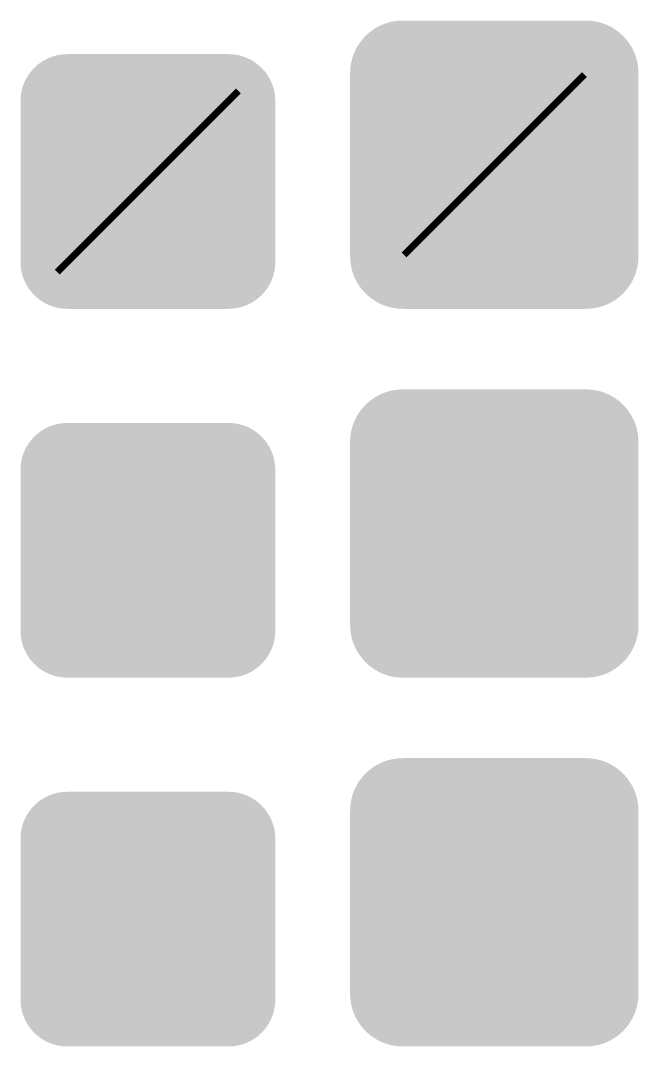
# Model space of a CAD drawing. Header units: millimetres. Extents: x 5277 to 6029, y 2052 to 2709.
# Drawn here: x 5681.91 to 5700.33, y 2645.63 to 2676.23 of the extents above; entities that cross this region are included whole.
import ezdxf

# ---------------------------------------------------------------- set-up
doc = ezdxf.new("R2010")
doc.units = ezdxf.units.MM
doc.layers.add('WasteFacility', color=7, linetype='CONTINUOUS', true_color=0x000000)

# ---------------------------------------------------------------- blocks, each defined once
blk = doc.blocks.new('602020401_ликв_рз')
at = {"layer": 'WasteFacility', "linetype": 'Continuous'}
h = blk.add_hatch(color=256, dxfattribs=at)
edge = h.paths.add_edge_path()
edge.add_spline(control_points=[(-0.095, -0.169), (-0.095, 0.599), (0.531, 1.225), (1.3, 1.225)], knot_values=[-1, -1, -1, -1, 0, 0, 0, 0], degree=3, periodic=0)
edge.add_line((1.3, 1.225), (6.108, 1.225))
edge.add_spline(control_points=[(6.108, 1.225), (6.877, 1.225), (7.503, 0.599), (7.503, -0.169)], knot_values=[-1, -1, -1, -1, 0, 0, 0, 0], degree=3, periodic=0)
edge.add_line((7.503, -0.169), (7.503, -4.978))
edge.add_spline(control_points=[(7.503, -4.978), (7.503, -5.747), (6.877, -6.372), (6.108, -6.372)], knot_values=[-1, -1, -1, -1, 0, 0, 0, 0], degree=3, periodic=0)
edge.add_line((6.108, -6.372), (1.3, -6.372))
edge.add_spline(control_points=[(1.3, -6.372), (0.531, -6.372), (-0.095, -5.747), (-0.095, -4.978)], knot_values=[-1, -1, -1, -1, 0, 0, 0, 0], degree=3, periodic=0)
edge.add_line((-0.095, -4.978), (-0.095, -0.169))
edge = h.paths.add_edge_path(flags=16)
edge.add_spline(control_points=[(0.218, -4.978), (0.218, -5.577), (0.701, -6.059), (1.3, -6.059)], knot_values=[-1, -1, -1, -1, 0, 0, 0, 0], degree=3, periodic=0)
edge.add_line((1.3, -6.059), (6.108, -6.059))
edge.add_spline(control_points=[(6.108, -6.059), (6.707, -6.059), (7.19, -5.577), (7.19, -4.978)], knot_values=[-1, -1, -1, -1, 0, 0, 0, 0], degree=3, periodic=0)
edge.add_line((7.19, -4.978), (7.19, -0.169))
edge.add_spline(control_points=[(7.19, -0.169), (7.19, 0.43), (6.707, 0.912), (6.108, 0.912)], knot_values=[-1, -1, -1, -1, 0, 0, 0, 0], degree=3, periodic=0)
edge.add_line((6.108, 0.912), (1.3, 0.912))
edge.add_spline(control_points=[(1.3, 0.912), (0.701, 0.912), (0.218, 0.43), (0.218, -0.169)], knot_values=[-1, -1, -1, -1, 0, 0, 0, 0], degree=3, periodic=0)
edge.add_line((0.218, -0.169), (0.218, -4.978))
at = {"layer": 'WasteFacility', "linetype": 'Continuous', "true_color": 0xffffff}
h = blk.add_hatch(color=7, dxfattribs=at)
edge = h.paths.add_edge_path()
edge.add_spline(control_points=[(0.218, -4.978), (0.218, -5.577), (0.701, -6.059), (1.3, -6.059)], knot_values=[-1, -1, -1, -1, 0, 0, 0, 0], degree=3, periodic=0)
edge.add_line((1.3, -6.059), (6.108, -6.059))
edge.add_spline(control_points=[(6.108, -6.059), (6.707, -6.059), (7.19, -5.577), (7.19, -4.978)], knot_values=[-1, -1, -1, -1, 0, 0, 0, 0], degree=3, periodic=0)
edge.add_line((7.19, -4.978), (7.19, -0.169))
edge.add_spline(control_points=[(7.19, -0.169), (7.19, 0.43), (6.707, 0.912), (6.108, 0.912)], knot_values=[-1, -1, -1, -1, 0, 0, 0, 0], degree=3, periodic=0)
edge.add_line((6.108, 0.912), (1.3, 0.912))
edge.add_spline(control_points=[(1.3, 0.912), (0.701, 0.912), (0.218, 0.43), (0.218, -0.169)], knot_values=[-1, -1, -1, -1, 0, 0, 0, 0], degree=3, periodic=0)
edge.add_line((0.218, -0.169), (0.218, -4.978))
at = {"layer": 'WasteFacility', "linetype": 'Continuous'}
h = blk.add_hatch(color=256, dxfattribs=at)
edge = h.paths.add_edge_path()
edge.add_line((0.426, -0.513), (0.426, -4.634))
edge.add_spline(control_points=[(0.426, -4.634), (0.426, -5.305), (0.973, -5.852), (1.644, -5.852)], knot_values=[0, 0, 0, 0, 1, 1, 1, 1], degree=3, periodic=0)
edge.add_line((1.644, -5.852), (5.765, -5.852))
edge.add_spline(control_points=[(5.765, -5.852), (6.435, -5.852), (6.983, -5.305), (6.983, -4.634)], knot_values=[0, 0, 0, 0, 1, 1, 1, 1], degree=3, periodic=0)
edge.add_line((6.983, -4.634), (6.983, -0.513))
edge.add_spline(control_points=[(6.983, -0.513), (6.983, 0.158), (6.435, 0.705), (5.765, 0.705)], knot_values=[0, 0, 0, 0, 1, 1, 1, 1], degree=3, periodic=0)
edge.add_line((5.765, 0.705), (1.644, 0.705))
edge.add_spline(control_points=[(1.644, 0.705), (0.973, 0.705), (0.426, 0.158), (0.426, -0.513)], knot_values=[0, 0, 0, 0, 1, 1, 1, 1], degree=3, periodic=0)
edge = h.paths.add_edge_path(flags=16)
edge.add_spline(control_points=[(0.737, -4.634), (0.737, -5.136), (1.142, -5.541), (1.644, -5.541)], knot_values=[-1, -1, -1, -1, 0, 0, 0, 0], degree=3, periodic=0)
edge.add_line((1.644, -5.541), (5.765, -5.541))
edge.add_spline(control_points=[(5.765, -5.541), (6.267, -5.541), (6.671, -5.136), (6.671, -4.634)], knot_values=[-1, -1, -1, -1, 0, 0, 0, 0], degree=3, periodic=0)
edge.add_line((6.671, -4.634), (6.671, -0.513))
edge.add_spline(control_points=[(6.671, -0.513), (6.671, -0.011), (6.267, 0.394), (5.765, 0.394)], knot_values=[-1, -1, -1, -1, 0, 0, 0, 0], degree=3, periodic=0)
edge.add_line((5.765, 0.394), (1.644, 0.394))
edge.add_spline(control_points=[(1.644, 0.394), (1.142, 0.394), (0.737, -0.011), (0.737, -0.513)], knot_values=[-1, -1, -1, -1, 0, 0, 0, 0], degree=3, periodic=0)
edge.add_line((0.737, -0.513), (0.737, -4.634))
h = blk.add_hatch(color=256, dxfattribs=at)
h.paths.add_polyline_path([(3.168, -0.369), (4.205, -0.369), (4.205, -0.531), (5.397, -0.531), (5.397, -1.386), (5.121, -1.386), (5.121, -1.446), (5.121, -4.806), (2.253, -4.806), (2.253, -1.44), (2.253, -1.386), (1.977, -1.386), (1.977, -0.632), (1.977, -0.531), (3.168, -0.531)])
h.paths.add_polyline_path([(2.529, -1.386), (2.529, -1.44), (2.529, -4.53), (4.845, -4.53), (4.845, -1.446), (4.845, -1.386)], flags=16)
h.paths.add_polyline_path([(2.811, -1.534), (3.02, -1.534), (3.02, -4.388), (2.811, -4.388)], flags=0)
h.paths.add_polyline_path([(4.353, -1.534), (4.562, -1.534), (4.562, -4.388), (4.353, -4.388)], flags=0)
h.paths.add_polyline_path([(3.821, -1.534), (4.03, -1.534), (4.03, -4.388), (3.821, -4.388)], flags=0)
h.paths.add_polyline_path([(3.343, -1.534), (3.552, -1.534), (3.552, -4.388), (3.343, -4.388)], flags=0)
h.paths.add_polyline_path([(2.179, -0.726), (2.179, -1.191), (5.195, -1.191), (5.195, -0.726)], flags=16)
at = {"layer": 'WasteFacility', "color": 1, "linetype": 'Continuous', "true_color": 0xff0000, "const_width": 0.2}
blk.add_lwpolyline([(1.002, -5.276), (6.406, 0.129)], dxfattribs=at)
blk = doc.blocks.new('602020401_ликв_фз')
at = {"layer": 'WasteFacility', "linetype": 'Continuous'}
h = blk.add_hatch(color=256, dxfattribs=at)
edge = h.paths.add_edge_path()
edge.add_spline(control_points=[(-0.266, -0.339), (-0.266, 0.523), (0.438, 1.227), (1.3, 1.227)], knot_values=[-1, -1, -1, -1, 0, 0, 0, 0], degree=3, periodic=0)
edge.add_line((1.3, 1.227), (6.769, 1.227))
edge.add_spline(control_points=[(6.769, 1.227), (7.632, 1.227), (8.333, 0.523), (8.333, -0.339)], knot_values=[-1, -1, -1, -1, 0, 0, 0, 0], degree=3, periodic=0)
edge.add_line((8.333, -0.339), (8.333, -5.806))
edge.add_spline(control_points=[(8.333, -5.806), (8.333, -6.669), (7.632, -7.372), (6.769, -7.372)], knot_values=[-1, -1, -1, -1, 0, 0, 0, 0], degree=3, periodic=0)
edge.add_line((6.769, -7.372), (1.3, -7.372))
edge.add_spline(control_points=[(1.3, -7.372), (0.438, -7.372), (-0.266, -6.669), (-0.266, -5.806)], knot_values=[-1, -1, -1, -1, 0, 0, 0, 0], degree=3, periodic=0)
edge.add_line((-0.266, -5.806), (-0.266, -0.339))
edge = h.paths.add_edge_path(flags=16)
edge.add_spline(control_points=[(0.047, -5.806), (0.047, -6.5), (0.606, -7.059), (1.3, -7.059)], knot_values=[-1, -1, -1, -1, 0, 0, 0, 0], degree=3, periodic=0)
edge.add_line((1.3, -7.059), (6.769, -7.059))
edge.add_spline(control_points=[(6.769, -7.059), (7.463, -7.059), (8.022, -6.5), (8.022, -5.806)], knot_values=[-1, -1, -1, -1, 0, 0, 0, 0], degree=3, periodic=0)
edge.add_line((8.022, -5.806), (8.022, -0.339))
edge.add_spline(control_points=[(8.022, -0.339), (8.022, 0.355), (7.463, 0.914), (6.769, 0.914)], knot_values=[-1, -1, -1, -1, 0, 0, 0, 0], degree=3, periodic=0)
edge.add_line((6.769, 0.914), (1.3, 0.914))
edge.add_spline(control_points=[(1.3, 0.914), (0.606, 0.914), (0.047, 0.355), (0.047, -0.339)], knot_values=[-1, -1, -1, -1, 0, 0, 0, 0], degree=3, periodic=0)
edge.add_line((0.047, -0.339), (0.047, -5.806))
at = {"layer": 'WasteFacility', "linetype": 'Continuous', "true_color": 0xffffff}
h = blk.add_hatch(color=7, dxfattribs=at)
edge = h.paths.add_edge_path()
edge.add_spline(control_points=[(0.047, -5.806), (0.047, -6.5), (0.606, -7.059), (1.3, -7.059)], knot_values=[-1, -1, -1, -1, 0, 0, 0, 0], degree=3, periodic=0)
edge.add_line((1.3, -7.059), (6.769, -7.059))
edge.add_spline(control_points=[(6.769, -7.059), (7.463, -7.059), (8.022, -6.5), (8.022, -5.806)], knot_values=[-1, -1, -1, -1, 0, 0, 0, 0], degree=3, periodic=0)
edge.add_line((8.022, -5.806), (8.022, -0.339))
edge.add_spline(control_points=[(8.022, -0.339), (8.022, 0.355), (7.463, 0.914), (6.769, 0.914)], knot_values=[-1, -1, -1, -1, 0, 0, 0, 0], degree=3, periodic=0)
edge.add_line((6.769, 0.914), (1.3, 0.914))
edge.add_spline(control_points=[(1.3, 0.914), (0.606, 0.914), (0.047, 0.355), (0.047, -0.339)], knot_values=[-1, -1, -1, -1, 0, 0, 0, 0], degree=3, periodic=0)
edge.add_line((0.047, -0.339), (0.047, -5.806))
at = {"layer": 'WasteFacility', "linetype": 'Continuous'}
h = blk.add_hatch(color=256, dxfattribs=at)
edge = h.paths.add_edge_path()
edge.add_line((0.252, -0.679), (0.252, -5.464))
edge.add_spline(control_points=[(0.252, -5.464), (0.252, -6.23), (0.877, -6.854), (1.642, -6.854)], knot_values=[0, 0, 0, 0, 1, 1, 1, 1], degree=3, periodic=0)
edge.add_line((1.642, -6.854), (6.427, -6.854))
edge.add_spline(control_points=[(6.427, -6.854), (7.193, -6.854), (7.815, -6.23), (7.815, -5.464)], knot_values=[0, 0, 0, 0, 1, 1, 1, 1], degree=3, periodic=0)
edge.add_line((7.815, -5.464), (7.815, -0.679))
edge.add_spline(control_points=[(7.815, -0.679), (7.815, 0.086), (7.193, 0.709), (6.427, 0.709)], knot_values=[0, 0, 0, 0, 1, 1, 1, 1], degree=3, periodic=0)
edge.add_line((6.427, 0.709), (1.642, 0.709))
edge.add_spline(control_points=[(1.642, 0.709), (0.877, 0.709), (0.252, 0.086), (0.252, -0.679)], knot_values=[0, 0, 0, 0, 1, 1, 1, 1], degree=3, periodic=0)
edge = h.paths.add_edge_path(flags=16)
edge.add_line((0.565, -0.679), (0.565, -5.464))
edge.add_spline(control_points=[(0.565, -5.464), (0.565, -6.06), (1.046, -6.541), (1.642, -6.541)], knot_values=[-1, -1, -1, -1, 0, 0, 0, 0], degree=3, periodic=0)
edge.add_line((1.642, -6.541), (6.427, -6.541))
edge.add_spline(control_points=[(6.427, -6.541), (7.024, -6.541), (7.502, -6.06), (7.502, -5.464)], knot_values=[-1, -1, -1, -1, 0, 0, 0, 0], degree=3, periodic=0)
edge.add_line((7.502, -5.464), (7.502, -0.679))
edge.add_spline(control_points=[(7.502, -0.679), (7.502, -0.083), (7.024, 0.396), (6.427, 0.396)], knot_values=[-1, -1, -1, -1, 0, 0, 0, 0], degree=3, periodic=0)
edge.add_line((6.427, 0.396), (1.642, 0.396))
edge.add_spline(control_points=[(1.642, 0.396), (1.046, 0.396), (0.565, -0.083), (0.565, -0.679)], knot_values=[-1, -1, -1, -1, 0, 0, 0, 0], degree=3, periodic=0)
h = blk.add_hatch(color=256, dxfattribs=at)
edge = h.paths.add_edge_path()
edge.add_line((0.77, -1.021), (0.77, -5.124))
edge.add_spline(control_points=[(0.77, -5.124), (0.77, -5.792), (1.314, -6.336), (1.982, -6.336)], knot_values=[0, 0, 0, 0, 1, 1, 1, 1], degree=3, periodic=0)
edge.add_line((1.982, -6.336), (6.085, -6.336))
edge.add_spline(control_points=[(6.085, -6.336), (6.753, -6.336), (7.297, -5.792), (7.297, -5.124)], knot_values=[0, 0, 0, 0, 1, 1, 1, 1], degree=3, periodic=0)
edge.add_line((7.297, -5.124), (7.297, -1.021))
edge.add_spline(control_points=[(7.297, -1.021), (7.297, -0.353), (6.753, 0.191), (6.085, 0.191)], knot_values=[0, 0, 0, 0, 1, 1, 1, 1], degree=3, periodic=0)
edge.add_line((6.085, 0.191), (1.982, 0.191))
edge.add_spline(control_points=[(1.982, 0.191), (1.314, 0.191), (0.77, -0.353), (0.77, -1.021)], knot_values=[0, 0, 0, 0, 1, 1, 1, 1], degree=3, periodic=0)
edge = h.paths.add_edge_path(flags=16)
edge.add_line((1.081, -1.021), (1.081, -5.124))
edge.add_spline(control_points=[(1.081, -5.124), (1.081, -5.624), (1.482, -6.025), (1.982, -6.025)], knot_values=[-1, -1, -1, -1, 0, 0, 0, 0], degree=3, periodic=0)
edge.add_line((1.982, -6.025), (6.085, -6.025))
edge.add_spline(control_points=[(6.085, -6.025), (6.585, -6.025), (6.986, -5.624), (6.986, -5.124)], knot_values=[-1, -1, -1, -1, 0, 0, 0, 0], degree=3, periodic=0)
edge.add_line((6.986, -5.124), (6.986, -1.021))
edge.add_spline(control_points=[(6.986, -1.021), (6.986, -0.521), (6.585, -0.12), (6.085, -0.12)], knot_values=[-1, -1, -1, -1, 0, 0, 0, 0], degree=3, periodic=0)
edge.add_line((6.085, -0.12), (1.982, -0.12))
edge.add_spline(control_points=[(1.982, -0.12), (1.482, -0.12), (1.081, -0.521), (1.081, -1.021)], knot_values=[-1, -1, -1, -1, 0, 0, 0, 0], degree=3, periodic=0)
h = blk.add_hatch(color=256, dxfattribs=at)
h.paths.add_polyline_path([(3.483, -0.877), (4.519, -0.877), (4.519, -1.039), (5.711, -1.039), (5.711, -1.894), (5.435, -1.894), (5.435, -1.954), (5.435, -5.314), (2.567, -5.314), (2.567, -1.948), (2.567, -1.894), (2.291, -1.894), (2.291, -1.14), (2.291, -1.039), (3.483, -1.039)])
h.paths.add_polyline_path([(2.843, -1.894), (2.843, -1.948), (2.843, -5.038), (5.159, -5.038), (5.159, -1.954), (5.159, -1.894)], flags=16)
h.paths.add_polyline_path([(3.126, -2.042), (3.335, -2.042), (3.335, -4.896), (3.126, -4.896)], flags=0)
h.paths.add_polyline_path([(4.668, -2.042), (4.876, -2.042), (4.876, -4.896), (4.668, -4.896)], flags=0)
h.paths.add_polyline_path([(4.136, -2.042), (4.344, -2.042), (4.344, -4.896), (4.136, -4.896)], flags=0)
h.paths.add_polyline_path([(3.658, -2.042), (3.866, -2.042), (3.866, -4.896), (3.658, -4.896)], flags=0)
h.paths.add_polyline_path([(2.493, -1.234), (2.493, -1.698), (5.509, -1.698), (5.509, -1.234)], flags=16)
at = {"layer": 'WasteFacility', "color": 1, "linetype": 'Continuous', "true_color": 0xff0000, "const_width": 0.2}
blk.add_lwpolyline([(1.344, -5.762), (6.723, -0.383)], dxfattribs=at)
blk = doc.blocks.new('602020402_сущ_рз')
at = {"layer": 'WasteFacility', "linetype": 'Continuous'}
h = blk.add_hatch(color=256, dxfattribs=at)
edge = h.paths.add_edge_path()
edge.add_spline(control_points=[(-0.095, -0.169), (-0.095, 0.599), (0.531, 1.225), (1.3, 1.225)], knot_values=[-1, -1, -1, -1, 0, 0, 0, 0], degree=3, periodic=0)
edge.add_line((1.3, 1.225), (6.108, 1.225))
edge.add_spline(control_points=[(6.108, 1.225), (6.877, 1.225), (7.503, 0.599), (7.503, -0.169)], knot_values=[-1, -1, -1, -1, 0, 0, 0, 0], degree=3, periodic=0)
edge.add_line((7.503, -0.169), (7.503, -4.978))
edge.add_spline(control_points=[(7.503, -4.978), (7.503, -5.747), (6.877, -6.372), (6.108, -6.372)], knot_values=[-1, -1, -1, -1, 0, 0, 0, 0], degree=3, periodic=0)
edge.add_line((6.108, -6.372), (1.3, -6.372))
edge.add_spline(control_points=[(1.3, -6.372), (0.531, -6.372), (-0.095, -5.747), (-0.095, -4.978)], knot_values=[-1, -1, -1, -1, 0, 0, 0, 0], degree=3, periodic=0)
edge.add_line((-0.095, -4.978), (-0.095, -0.169))
edge = h.paths.add_edge_path(flags=16)
edge.add_spline(control_points=[(0.218, -4.978), (0.218, -5.577), (0.701, -6.059), (1.3, -6.059)], knot_values=[-1, -1, -1, -1, 0, 0, 0, 0], degree=3, periodic=0)
edge.add_line((1.3, -6.059), (6.108, -6.059))
edge.add_spline(control_points=[(6.108, -6.059), (6.707, -6.059), (7.19, -5.577), (7.19, -4.978)], knot_values=[-1, -1, -1, -1, 0, 0, 0, 0], degree=3, periodic=0)
edge.add_line((7.19, -4.978), (7.19, -0.169))
edge.add_spline(control_points=[(7.19, -0.169), (7.19, 0.43), (6.707, 0.912), (6.108, 0.912)], knot_values=[-1, -1, -1, -1, 0, 0, 0, 0], degree=3, periodic=0)
edge.add_line((6.108, 0.912), (1.3, 0.912))
edge.add_spline(control_points=[(1.3, 0.912), (0.701, 0.912), (0.218, 0.43), (0.218, -0.169)], knot_values=[-1, -1, -1, -1, 0, 0, 0, 0], degree=3, periodic=0)
edge.add_line((0.218, -0.169), (0.218, -4.978))
at = {"layer": 'WasteFacility', "linetype": 'Continuous', "true_color": 0xffffff}
h = blk.add_hatch(color=7, dxfattribs=at)
edge = h.paths.add_edge_path()
edge.add_spline(control_points=[(0.218, -4.978), (0.218, -5.577), (0.701, -6.059), (1.3, -6.059)], knot_values=[-1, -1, -1, -1, 0, 0, 0, 0], degree=3, periodic=0)
edge.add_line((1.3, -6.059), (6.108, -6.059))
edge.add_spline(control_points=[(6.108, -6.059), (6.707, -6.059), (7.19, -5.577), (7.19, -4.978)], knot_values=[-1, -1, -1, -1, 0, 0, 0, 0], degree=3, periodic=0)
edge.add_line((7.19, -4.978), (7.19, -0.169))
edge.add_spline(control_points=[(7.19, -0.169), (7.19, 0.43), (6.707, 0.912), (6.108, 0.912)], knot_values=[-1, -1, -1, -1, 0, 0, 0, 0], degree=3, periodic=0)
edge.add_line((6.108, 0.912), (1.3, 0.912))
edge.add_spline(control_points=[(1.3, 0.912), (0.701, 0.912), (0.218, 0.43), (0.218, -0.169)], knot_values=[-1, -1, -1, -1, 0, 0, 0, 0], degree=3, periodic=0)
edge.add_line((0.218, -0.169), (0.218, -4.978))
at = {"layer": 'WasteFacility', "linetype": 'Continuous'}
h = blk.add_hatch(color=256, dxfattribs=at)
edge = h.paths.add_edge_path()
edge.add_line((0.426, -0.513), (0.426, -4.634))
edge.add_spline(control_points=[(0.426, -4.634), (0.426, -5.305), (0.973, -5.852), (1.644, -5.852)], knot_values=[0, 0, 0, 0, 1, 1, 1, 1], degree=3, periodic=0)
edge.add_line((1.644, -5.852), (5.765, -5.852))
edge.add_spline(control_points=[(5.765, -5.852), (6.435, -5.852), (6.983, -5.305), (6.983, -4.634)], knot_values=[0, 0, 0, 0, 1, 1, 1, 1], degree=3, periodic=0)
edge.add_line((6.983, -4.634), (6.983, -0.513))
edge.add_spline(control_points=[(6.983, -0.513), (6.983, 0.158), (6.435, 0.705), (5.765, 0.705)], knot_values=[0, 0, 0, 0, 1, 1, 1, 1], degree=3, periodic=0)
edge.add_line((5.765, 0.705), (1.644, 0.705))
edge.add_spline(control_points=[(1.644, 0.705), (0.973, 0.705), (0.426, 0.158), (0.426, -0.513)], knot_values=[0, 0, 0, 0, 1, 1, 1, 1], degree=3, periodic=0)
edge = h.paths.add_edge_path(flags=16)
edge.add_spline(control_points=[(0.737, -4.634), (0.737, -5.136), (1.142, -5.541), (1.644, -5.541)], knot_values=[-1, -1, -1, -1, 0, 0, 0, 0], degree=3, periodic=0)
edge.add_line((1.644, -5.541), (5.765, -5.541))
edge.add_spline(control_points=[(5.765, -5.541), (6.267, -5.541), (6.671, -5.136), (6.671, -4.634)], knot_values=[-1, -1, -1, -1, 0, 0, 0, 0], degree=3, periodic=0)
edge.add_line((6.671, -4.634), (6.671, -0.513))
edge.add_spline(control_points=[(6.671, -0.513), (6.671, -0.011), (6.267, 0.394), (5.765, 0.394)], knot_values=[-1, -1, -1, -1, 0, 0, 0, 0], degree=3, periodic=0)
edge.add_line((5.765, 0.394), (1.644, 0.394))
edge.add_spline(control_points=[(1.644, 0.394), (1.142, 0.394), (0.737, -0.011), (0.737, -0.513)], knot_values=[-1, -1, -1, -1, 0, 0, 0, 0], degree=3, periodic=0)
edge.add_line((0.737, -0.513), (0.737, -4.634))
blk.add_hatch(color=256, dxfattribs=at).paths.add_polyline_path([(4.458, -0.713), (5.459, -0.713), (5.459, -2.427), (5.983, -2.427), (5.983, -4.595), (1.365, -4.595), (1.365, -2.427), (3.397, -2.427), (3.397, -1.402), (4.122, -1.402), (4.122, -2.427), (4.458, -2.427)])
blk = doc.blocks.new('602020402_сущ_фз')
at = {"layer": 'WasteFacility', "linetype": 'Continuous'}
h = blk.add_hatch(color=256, dxfattribs=at)
edge = h.paths.add_edge_path()
edge.add_spline(control_points=[(-0.266, -0.339), (-0.266, 0.523), (0.438, 1.227), (1.3, 1.227)], knot_values=[-1, -1, -1, -1, 0, 0, 0, 0], degree=3, periodic=0)
edge.add_line((1.3, 1.227), (6.769, 1.227))
edge.add_spline(control_points=[(6.769, 1.227), (7.632, 1.227), (8.333, 0.523), (8.333, -0.339)], knot_values=[-1, -1, -1, -1, 0, 0, 0, 0], degree=3, periodic=0)
edge.add_line((8.333, -0.339), (8.333, -5.806))
edge.add_spline(control_points=[(8.333, -5.806), (8.333, -6.669), (7.632, -7.372), (6.769, -7.372)], knot_values=[-1, -1, -1, -1, 0, 0, 0, 0], degree=3, periodic=0)
edge.add_line((6.769, -7.372), (1.3, -7.372))
edge.add_spline(control_points=[(1.3, -7.372), (0.438, -7.372), (-0.266, -6.669), (-0.266, -5.806)], knot_values=[-1, -1, -1, -1, 0, 0, 0, 0], degree=3, periodic=0)
edge.add_line((-0.266, -5.806), (-0.266, -0.339))
edge = h.paths.add_edge_path(flags=16)
edge.add_spline(control_points=[(0.047, -5.806), (0.047, -6.5), (0.606, -7.059), (1.3, -7.059)], knot_values=[-1, -1, -1, -1, 0, 0, 0, 0], degree=3, periodic=0)
edge.add_line((1.3, -7.059), (6.769, -7.059))
edge.add_spline(control_points=[(6.769, -7.059), (7.463, -7.059), (8.022, -6.5), (8.022, -5.806)], knot_values=[-1, -1, -1, -1, 0, 0, 0, 0], degree=3, periodic=0)
edge.add_line((8.022, -5.806), (8.022, -0.339))
edge.add_spline(control_points=[(8.022, -0.339), (8.022, 0.355), (7.463, 0.914), (6.769, 0.914)], knot_values=[-1, -1, -1, -1, 0, 0, 0, 0], degree=3, periodic=0)
edge.add_line((6.769, 0.914), (1.3, 0.914))
edge.add_spline(control_points=[(1.3, 0.914), (0.606, 0.914), (0.047, 0.355), (0.047, -0.339)], knot_values=[-1, -1, -1, -1, 0, 0, 0, 0], degree=3, periodic=0)
edge.add_line((0.047, -0.339), (0.047, -5.806))
at = {"layer": 'WasteFacility', "linetype": 'Continuous', "true_color": 0xffffff}
h = blk.add_hatch(color=7, dxfattribs=at)
edge = h.paths.add_edge_path()
edge.add_spline(control_points=[(0.047, -5.806), (0.047, -6.5), (0.606, -7.059), (1.3, -7.059)], knot_values=[-1, -1, -1, -1, 0, 0, 0, 0], degree=3, periodic=0)
edge.add_line((1.3, -7.059), (6.769, -7.059))
edge.add_spline(control_points=[(6.769, -7.059), (7.463, -7.059), (8.022, -6.5), (8.022, -5.806)], knot_values=[-1, -1, -1, -1, 0, 0, 0, 0], degree=3, periodic=0)
edge.add_line((8.022, -5.806), (8.022, -0.339))
edge.add_spline(control_points=[(8.022, -0.339), (8.022, 0.355), (7.463, 0.914), (6.769, 0.914)], knot_values=[-1, -1, -1, -1, 0, 0, 0, 0], degree=3, periodic=0)
edge.add_line((6.769, 0.914), (1.3, 0.914))
edge.add_spline(control_points=[(1.3, 0.914), (0.606, 0.914), (0.047, 0.355), (0.047, -0.339)], knot_values=[-1, -1, -1, -1, 0, 0, 0, 0], degree=3, periodic=0)
edge.add_line((0.047, -0.339), (0.047, -5.806))
at = {"layer": 'WasteFacility', "linetype": 'Continuous'}
h = blk.add_hatch(color=256, dxfattribs=at)
edge = h.paths.add_edge_path()
edge.add_line((0.252, -0.679), (0.252, -5.464))
edge.add_spline(control_points=[(0.252, -5.464), (0.252, -6.23), (0.877, -6.854), (1.642, -6.854)], knot_values=[0, 0, 0, 0, 1, 1, 1, 1], degree=3, periodic=0)
edge.add_line((1.642, -6.854), (6.427, -6.854))
edge.add_spline(control_points=[(6.427, -6.854), (7.193, -6.854), (7.815, -6.23), (7.815, -5.464)], knot_values=[0, 0, 0, 0, 1, 1, 1, 1], degree=3, periodic=0)
edge.add_line((7.815, -5.464), (7.815, -0.679))
edge.add_spline(control_points=[(7.815, -0.679), (7.815, 0.086), (7.193, 0.709), (6.427, 0.709)], knot_values=[0, 0, 0, 0, 1, 1, 1, 1], degree=3, periodic=0)
edge.add_line((6.427, 0.709), (1.642, 0.709))
edge.add_spline(control_points=[(1.642, 0.709), (0.877, 0.709), (0.252, 0.086), (0.252, -0.679)], knot_values=[0, 0, 0, 0, 1, 1, 1, 1], degree=3, periodic=0)
edge = h.paths.add_edge_path(flags=16)
edge.add_line((0.565, -0.679), (0.565, -5.464))
edge.add_spline(control_points=[(0.565, -5.464), (0.565, -6.06), (1.046, -6.541), (1.642, -6.541)], knot_values=[-1, -1, -1, -1, 0, 0, 0, 0], degree=3, periodic=0)
edge.add_line((1.642, -6.541), (6.427, -6.541))
edge.add_spline(control_points=[(6.427, -6.541), (7.024, -6.541), (7.502, -6.06), (7.502, -5.464)], knot_values=[-1, -1, -1, -1, 0, 0, 0, 0], degree=3, periodic=0)
edge.add_line((7.502, -5.464), (7.502, -0.679))
edge.add_spline(control_points=[(7.502, -0.679), (7.502, -0.083), (7.024, 0.396), (6.427, 0.396)], knot_values=[-1, -1, -1, -1, 0, 0, 0, 0], degree=3, periodic=0)
edge.add_line((6.427, 0.396), (1.642, 0.396))
edge.add_spline(control_points=[(1.642, 0.396), (1.046, 0.396), (0.565, -0.083), (0.565, -0.679)], knot_values=[-1, -1, -1, -1, 0, 0, 0, 0], degree=3, periodic=0)
h = blk.add_hatch(color=256, dxfattribs=at)
edge = h.paths.add_edge_path()
edge.add_line((0.77, -1.021), (0.77, -5.124))
edge.add_spline(control_points=[(0.77, -5.124), (0.77, -5.792), (1.314, -6.336), (1.982, -6.336)], knot_values=[0, 0, 0, 0, 1, 1, 1, 1], degree=3, periodic=0)
edge.add_line((1.982, -6.336), (6.085, -6.336))
edge.add_spline(control_points=[(6.085, -6.336), (6.753, -6.336), (7.297, -5.792), (7.297, -5.124)], knot_values=[0, 0, 0, 0, 1, 1, 1, 1], degree=3, periodic=0)
edge.add_line((7.297, -5.124), (7.297, -1.021))
edge.add_spline(control_points=[(7.297, -1.021), (7.297, -0.353), (6.753, 0.191), (6.085, 0.191)], knot_values=[0, 0, 0, 0, 1, 1, 1, 1], degree=3, periodic=0)
edge.add_line((6.085, 0.191), (1.982, 0.191))
edge.add_spline(control_points=[(1.982, 0.191), (1.314, 0.191), (0.77, -0.353), (0.77, -1.021)], knot_values=[0, 0, 0, 0, 1, 1, 1, 1], degree=3, periodic=0)
edge = h.paths.add_edge_path(flags=16)
edge.add_line((1.081, -1.021), (1.081, -5.124))
edge.add_spline(control_points=[(1.081, -5.124), (1.081, -5.624), (1.482, -6.025), (1.982, -6.025)], knot_values=[-1, -1, -1, -1, 0, 0, 0, 0], degree=3, periodic=0)
edge.add_line((1.982, -6.025), (6.085, -6.025))
edge.add_spline(control_points=[(6.085, -6.025), (6.585, -6.025), (6.986, -5.624), (6.986, -5.124)], knot_values=[-1, -1, -1, -1, 0, 0, 0, 0], degree=3, periodic=0)
edge.add_line((6.986, -5.124), (6.986, -1.021))
edge.add_spline(control_points=[(6.986, -1.021), (6.986, -0.521), (6.585, -0.12), (6.085, -0.12)], knot_values=[-1, -1, -1, -1, 0, 0, 0, 0], degree=3, periodic=0)
edge.add_line((6.085, -0.12), (1.982, -0.12))
edge.add_spline(control_points=[(1.982, -0.12), (1.482, -0.12), (1.081, -0.521), (1.081, -1.021)], knot_values=[-1, -1, -1, -1, 0, 0, 0, 0], degree=3, periodic=0)
blk.add_hatch(color=256, dxfattribs=at).paths.add_polyline_path([(4.772, -1.221), (5.774, -1.221), (5.774, -2.935), (6.298, -2.935), (6.298, -5.103), (1.68, -5.103), (1.68, -2.935), (3.712, -2.935), (3.712, -1.91), (4.436, -1.91), (4.436, -2.935), (4.772, -2.935)])
blk = doc.blocks.new('602020402_план_рз')
at = {"layer": 'WasteFacility', "linetype": 'Continuous'}
h = blk.add_hatch(color=256, dxfattribs=at)
edge = h.paths.add_edge_path()
edge.add_spline(control_points=[(-0.095, -0.169), (-0.095, 0.599), (0.531, 1.225), (1.3, 1.225)], knot_values=[-1, -1, -1, -1, 0, 0, 0, 0], degree=3, periodic=0)
edge.add_line((1.3, 1.225), (6.108, 1.225))
edge.add_spline(control_points=[(6.108, 1.225), (6.877, 1.225), (7.503, 0.599), (7.503, -0.169)], knot_values=[-1, -1, -1, -1, 0, 0, 0, 0], degree=3, periodic=0)
edge.add_line((7.503, -0.169), (7.503, -4.978))
edge.add_spline(control_points=[(7.503, -4.978), (7.503, -5.747), (6.877, -6.372), (6.108, -6.372)], knot_values=[-1, -1, -1, -1, 0, 0, 0, 0], degree=3, periodic=0)
edge.add_line((6.108, -6.372), (1.3, -6.372))
edge.add_spline(control_points=[(1.3, -6.372), (0.531, -6.372), (-0.095, -5.747), (-0.095, -4.978)], knot_values=[-1, -1, -1, -1, 0, 0, 0, 0], degree=3, periodic=0)
edge.add_line((-0.095, -4.978), (-0.095, -0.169))
edge = h.paths.add_edge_path(flags=16)
edge.add_spline(control_points=[(0.218, -4.978), (0.218, -5.577), (0.701, -6.059), (1.3, -6.059)], knot_values=[-1, -1, -1, -1, 0, 0, 0, 0], degree=3, periodic=0)
edge.add_line((1.3, -6.059), (6.108, -6.059))
edge.add_spline(control_points=[(6.108, -6.059), (6.707, -6.059), (7.19, -5.577), (7.19, -4.978)], knot_values=[-1, -1, -1, -1, 0, 0, 0, 0], degree=3, periodic=0)
edge.add_line((7.19, -4.978), (7.19, -0.169))
edge.add_spline(control_points=[(7.19, -0.169), (7.19, 0.43), (6.707, 0.912), (6.108, 0.912)], knot_values=[-1, -1, -1, -1, 0, 0, 0, 0], degree=3, periodic=0)
edge.add_line((6.108, 0.912), (1.3, 0.912))
edge.add_spline(control_points=[(1.3, 0.912), (0.701, 0.912), (0.218, 0.43), (0.218, -0.169)], knot_values=[-1, -1, -1, -1, 0, 0, 0, 0], degree=3, periodic=0)
edge.add_line((0.218, -0.169), (0.218, -4.978))
at = {"layer": 'WasteFacility', "linetype": 'Continuous', "true_color": 0xff0000}
h = blk.add_hatch(color=1, dxfattribs=at)
edge = h.paths.add_edge_path()
edge.add_spline(control_points=[(0.218, -4.978), (0.218, -5.577), (0.701, -6.059), (1.3, -6.059)], knot_values=[-1, -1, -1, -1, 0, 0, 0, 0], degree=3, periodic=0)
edge.add_line((1.3, -6.059), (6.108, -6.059))
edge.add_spline(control_points=[(6.108, -6.059), (6.707, -6.059), (7.19, -5.577), (7.19, -4.978)], knot_values=[-1, -1, -1, -1, 0, 0, 0, 0], degree=3, periodic=0)
edge.add_line((7.19, -4.978), (7.19, -0.169))
edge.add_spline(control_points=[(7.19, -0.169), (7.19, 0.43), (6.707, 0.912), (6.108, 0.912)], knot_values=[-1, -1, -1, -1, 0, 0, 0, 0], degree=3, periodic=0)
edge.add_line((6.108, 0.912), (1.3, 0.912))
edge.add_spline(control_points=[(1.3, 0.912), (0.701, 0.912), (0.218, 0.43), (0.218, -0.169)], knot_values=[-1, -1, -1, -1, 0, 0, 0, 0], degree=3, periodic=0)
edge.add_line((0.218, -0.169), (0.218, -4.978))
at = {"layer": 'WasteFacility', "linetype": 'Continuous'}
h = blk.add_hatch(color=256, dxfattribs=at)
edge = h.paths.add_edge_path()
edge.add_line((0.426, -0.513), (0.426, -4.634))
edge.add_spline(control_points=[(0.426, -4.634), (0.426, -5.305), (0.973, -5.852), (1.644, -5.852)], knot_values=[0, 0, 0, 0, 1, 1, 1, 1], degree=3, periodic=0)
edge.add_line((1.644, -5.852), (5.765, -5.852))
edge.add_spline(control_points=[(5.765, -5.852), (6.435, -5.852), (6.983, -5.305), (6.983, -4.634)], knot_values=[0, 0, 0, 0, 1, 1, 1, 1], degree=3, periodic=0)
edge.add_line((6.983, -4.634), (6.983, -0.513))
edge.add_spline(control_points=[(6.983, -0.513), (6.983, 0.158), (6.435, 0.705), (5.765, 0.705)], knot_values=[0, 0, 0, 0, 1, 1, 1, 1], degree=3, periodic=0)
edge.add_line((5.765, 0.705), (1.644, 0.705))
edge.add_spline(control_points=[(1.644, 0.705), (0.973, 0.705), (0.426, 0.158), (0.426, -0.513)], knot_values=[0, 0, 0, 0, 1, 1, 1, 1], degree=3, periodic=0)
edge = h.paths.add_edge_path(flags=16)
edge.add_spline(control_points=[(0.737, -4.634), (0.737, -5.136), (1.142, -5.541), (1.644, -5.541)], knot_values=[-1, -1, -1, -1, 0, 0, 0, 0], degree=3, periodic=0)
edge.add_line((1.644, -5.541), (5.765, -5.541))
edge.add_spline(control_points=[(5.765, -5.541), (6.267, -5.541), (6.671, -5.136), (6.671, -4.634)], knot_values=[-1, -1, -1, -1, 0, 0, 0, 0], degree=3, periodic=0)
edge.add_line((6.671, -4.634), (6.671, -0.513))
edge.add_spline(control_points=[(6.671, -0.513), (6.671, -0.011), (6.267, 0.394), (5.765, 0.394)], knot_values=[-1, -1, -1, -1, 0, 0, 0, 0], degree=3, periodic=0)
edge.add_line((5.765, 0.394), (1.644, 0.394))
edge.add_spline(control_points=[(1.644, 0.394), (1.142, 0.394), (0.737, -0.011), (0.737, -0.513)], knot_values=[-1, -1, -1, -1, 0, 0, 0, 0], degree=3, periodic=0)
edge.add_line((0.737, -0.513), (0.737, -4.634))
blk.add_hatch(color=256, dxfattribs=at).paths.add_polyline_path([(4.458, -0.713), (5.459, -0.713), (5.459, -2.427), (5.983, -2.427), (5.983, -4.595), (1.365, -4.595), (1.365, -2.427), (3.397, -2.427), (3.397, -1.402), (4.122, -1.402), (4.122, -2.427), (4.458, -2.427)])
blk = doc.blocks.new('602020402_план_фз')
at = {"layer": 'WasteFacility', "linetype": 'Continuous'}
h = blk.add_hatch(color=256, dxfattribs=at)
edge = h.paths.add_edge_path()
edge.add_spline(control_points=[(-0.266, -0.339), (-0.266, 0.523), (0.438, 1.227), (1.3, 1.227)], knot_values=[-1, -1, -1, -1, 0, 0, 0, 0], degree=3, periodic=0)
edge.add_line((1.3, 1.227), (6.769, 1.227))
edge.add_spline(control_points=[(6.769, 1.227), (7.632, 1.227), (8.333, 0.523), (8.333, -0.339)], knot_values=[-1, -1, -1, -1, 0, 0, 0, 0], degree=3, periodic=0)
edge.add_line((8.333, -0.339), (8.333, -5.806))
edge.add_spline(control_points=[(8.333, -5.806), (8.333, -6.669), (7.632, -7.372), (6.769, -7.372)], knot_values=[-1, -1, -1, -1, 0, 0, 0, 0], degree=3, periodic=0)
edge.add_line((6.769, -7.372), (1.3, -7.372))
edge.add_spline(control_points=[(1.3, -7.372), (0.438, -7.372), (-0.266, -6.669), (-0.266, -5.806)], knot_values=[-1, -1, -1, -1, 0, 0, 0, 0], degree=3, periodic=0)
edge.add_line((-0.266, -5.806), (-0.266, -0.339))
edge = h.paths.add_edge_path(flags=16)
edge.add_spline(control_points=[(0.047, -5.806), (0.047, -6.5), (0.606, -7.059), (1.3, -7.059)], knot_values=[-1, -1, -1, -1, 0, 0, 0, 0], degree=3, periodic=0)
edge.add_line((1.3, -7.059), (6.769, -7.059))
edge.add_spline(control_points=[(6.769, -7.059), (7.463, -7.059), (8.022, -6.5), (8.022, -5.806)], knot_values=[-1, -1, -1, -1, 0, 0, 0, 0], degree=3, periodic=0)
edge.add_line((8.022, -5.806), (8.022, -0.339))
edge.add_spline(control_points=[(8.022, -0.339), (8.022, 0.355), (7.463, 0.914), (6.769, 0.914)], knot_values=[-1, -1, -1, -1, 0, 0, 0, 0], degree=3, periodic=0)
edge.add_line((6.769, 0.914), (1.3, 0.914))
edge.add_spline(control_points=[(1.3, 0.914), (0.606, 0.914), (0.047, 0.355), (0.047, -0.339)], knot_values=[-1, -1, -1, -1, 0, 0, 0, 0], degree=3, periodic=0)
edge.add_line((0.047, -0.339), (0.047, -5.806))
at = {"layer": 'WasteFacility', "linetype": 'Continuous', "true_color": 0xff0000}
h = blk.add_hatch(color=1, dxfattribs=at)
edge = h.paths.add_edge_path()
edge.add_spline(control_points=[(0.047, -5.806), (0.047, -6.5), (0.606, -7.059), (1.3, -7.059)], knot_values=[-1, -1, -1, -1, 0, 0, 0, 0], degree=3, periodic=0)
edge.add_line((1.3, -7.059), (6.769, -7.059))
edge.add_spline(control_points=[(6.769, -7.059), (7.463, -7.059), (8.022, -6.5), (8.022, -5.806)], knot_values=[-1, -1, -1, -1, 0, 0, 0, 0], degree=3, periodic=0)
edge.add_line((8.022, -5.806), (8.022, -0.339))
edge.add_spline(control_points=[(8.022, -0.339), (8.022, 0.355), (7.463, 0.914), (6.769, 0.914)], knot_values=[-1, -1, -1, -1, 0, 0, 0, 0], degree=3, periodic=0)
edge.add_line((6.769, 0.914), (1.3, 0.914))
edge.add_spline(control_points=[(1.3, 0.914), (0.606, 0.914), (0.047, 0.355), (0.047, -0.339)], knot_values=[-1, -1, -1, -1, 0, 0, 0, 0], degree=3, periodic=0)
edge.add_line((0.047, -0.339), (0.047, -5.806))
at = {"layer": 'WasteFacility', "linetype": 'Continuous'}
h = blk.add_hatch(color=256, dxfattribs=at)
edge = h.paths.add_edge_path()
edge.add_line((0.252, -0.679), (0.252, -5.464))
edge.add_spline(control_points=[(0.252, -5.464), (0.252, -6.23), (0.877, -6.854), (1.642, -6.854)], knot_values=[0, 0, 0, 0, 1, 1, 1, 1], degree=3, periodic=0)
edge.add_line((1.642, -6.854), (6.427, -6.854))
edge.add_spline(control_points=[(6.427, -6.854), (7.193, -6.854), (7.815, -6.23), (7.815, -5.464)], knot_values=[0, 0, 0, 0, 1, 1, 1, 1], degree=3, periodic=0)
edge.add_line((7.815, -5.464), (7.815, -0.679))
edge.add_spline(control_points=[(7.815, -0.679), (7.815, 0.086), (7.193, 0.709), (6.427, 0.709)], knot_values=[0, 0, 0, 0, 1, 1, 1, 1], degree=3, periodic=0)
edge.add_line((6.427, 0.709), (1.642, 0.709))
edge.add_spline(control_points=[(1.642, 0.709), (0.877, 0.709), (0.252, 0.086), (0.252, -0.679)], knot_values=[0, 0, 0, 0, 1, 1, 1, 1], degree=3, periodic=0)
edge = h.paths.add_edge_path(flags=16)
edge.add_line((0.565, -0.679), (0.565, -5.464))
edge.add_spline(control_points=[(0.565, -5.464), (0.565, -6.06), (1.046, -6.541), (1.642, -6.541)], knot_values=[-1, -1, -1, -1, 0, 0, 0, 0], degree=3, periodic=0)
edge.add_line((1.642, -6.541), (6.427, -6.541))
edge.add_spline(control_points=[(6.427, -6.541), (7.024, -6.541), (7.502, -6.06), (7.502, -5.464)], knot_values=[-1, -1, -1, -1, 0, 0, 0, 0], degree=3, periodic=0)
edge.add_line((7.502, -5.464), (7.502, -0.679))
edge.add_spline(control_points=[(7.502, -0.679), (7.502, -0.083), (7.024, 0.396), (6.427, 0.396)], knot_values=[-1, -1, -1, -1, 0, 0, 0, 0], degree=3, periodic=0)
edge.add_line((6.427, 0.396), (1.642, 0.396))
edge.add_spline(control_points=[(1.642, 0.396), (1.046, 0.396), (0.565, -0.083), (0.565, -0.679)], knot_values=[-1, -1, -1, -1, 0, 0, 0, 0], degree=3, periodic=0)
h = blk.add_hatch(color=256, dxfattribs=at)
edge = h.paths.add_edge_path()
edge.add_line((0.77, -1.021), (0.77, -5.124))
edge.add_spline(control_points=[(0.77, -5.124), (0.77, -5.792), (1.314, -6.336), (1.982, -6.336)], knot_values=[0, 0, 0, 0, 1, 1, 1, 1], degree=3, periodic=0)
edge.add_line((1.982, -6.336), (6.085, -6.336))
edge.add_spline(control_points=[(6.085, -6.336), (6.753, -6.336), (7.297, -5.792), (7.297, -5.124)], knot_values=[0, 0, 0, 0, 1, 1, 1, 1], degree=3, periodic=0)
edge.add_line((7.297, -5.124), (7.297, -1.021))
edge.add_spline(control_points=[(7.297, -1.021), (7.297, -0.353), (6.753, 0.191), (6.085, 0.191)], knot_values=[0, 0, 0, 0, 1, 1, 1, 1], degree=3, periodic=0)
edge.add_line((6.085, 0.191), (1.982, 0.191))
edge.add_spline(control_points=[(1.982, 0.191), (1.314, 0.191), (0.77, -0.353), (0.77, -1.021)], knot_values=[0, 0, 0, 0, 1, 1, 1, 1], degree=3, periodic=0)
edge = h.paths.add_edge_path(flags=16)
edge.add_line((1.081, -1.021), (1.081, -5.124))
edge.add_spline(control_points=[(1.081, -5.124), (1.081, -5.624), (1.482, -6.025), (1.982, -6.025)], knot_values=[-1, -1, -1, -1, 0, 0, 0, 0], degree=3, periodic=0)
edge.add_line((1.982, -6.025), (6.085, -6.025))
edge.add_spline(control_points=[(6.085, -6.025), (6.585, -6.025), (6.986, -5.624), (6.986, -5.124)], knot_values=[-1, -1, -1, -1, 0, 0, 0, 0], degree=3, periodic=0)
edge.add_line((6.986, -5.124), (6.986, -1.021))
edge.add_spline(control_points=[(6.986, -1.021), (6.986, -0.521), (6.585, -0.12), (6.085, -0.12)], knot_values=[-1, -1, -1, -1, 0, 0, 0, 0], degree=3, periodic=0)
edge.add_line((6.085, -0.12), (1.982, -0.12))
edge.add_spline(control_points=[(1.982, -0.12), (1.482, -0.12), (1.081, -0.521), (1.081, -1.021)], knot_values=[-1, -1, -1, -1, 0, 0, 0, 0], degree=3, periodic=0)
blk.add_hatch(color=256, dxfattribs=at).paths.add_polyline_path([(4.772, -1.221), (5.774, -1.221), (5.774, -2.935), (6.298, -2.935), (6.298, -5.103), (1.68, -5.103), (1.68, -2.935), (3.712, -2.935), (3.712, -1.91), (4.436, -1.91), (4.436, -2.935), (4.772, -2.935)])

msp = doc.modelspace()

# ---------------------------------------------------------------- block references
at = {"layer": 'WasteFacility', "linetype": 'Continuous'}
for name, p in [('602020401_ликв_фз', (5692, 2675)), ('602020401_ликв_рз', (5682, 2674)), ('602020402_сущ_фз', (5692, 2664)), ('602020402_сущ_рз', (5682, 2663)), ('602020402_план_фз', (5692, 2653)), ('602020402_план_рз', (5682, 2652))]:
    msp.add_blockref(name, p, dxfattribs=at)

doc.saveas('drawing.dxf')
